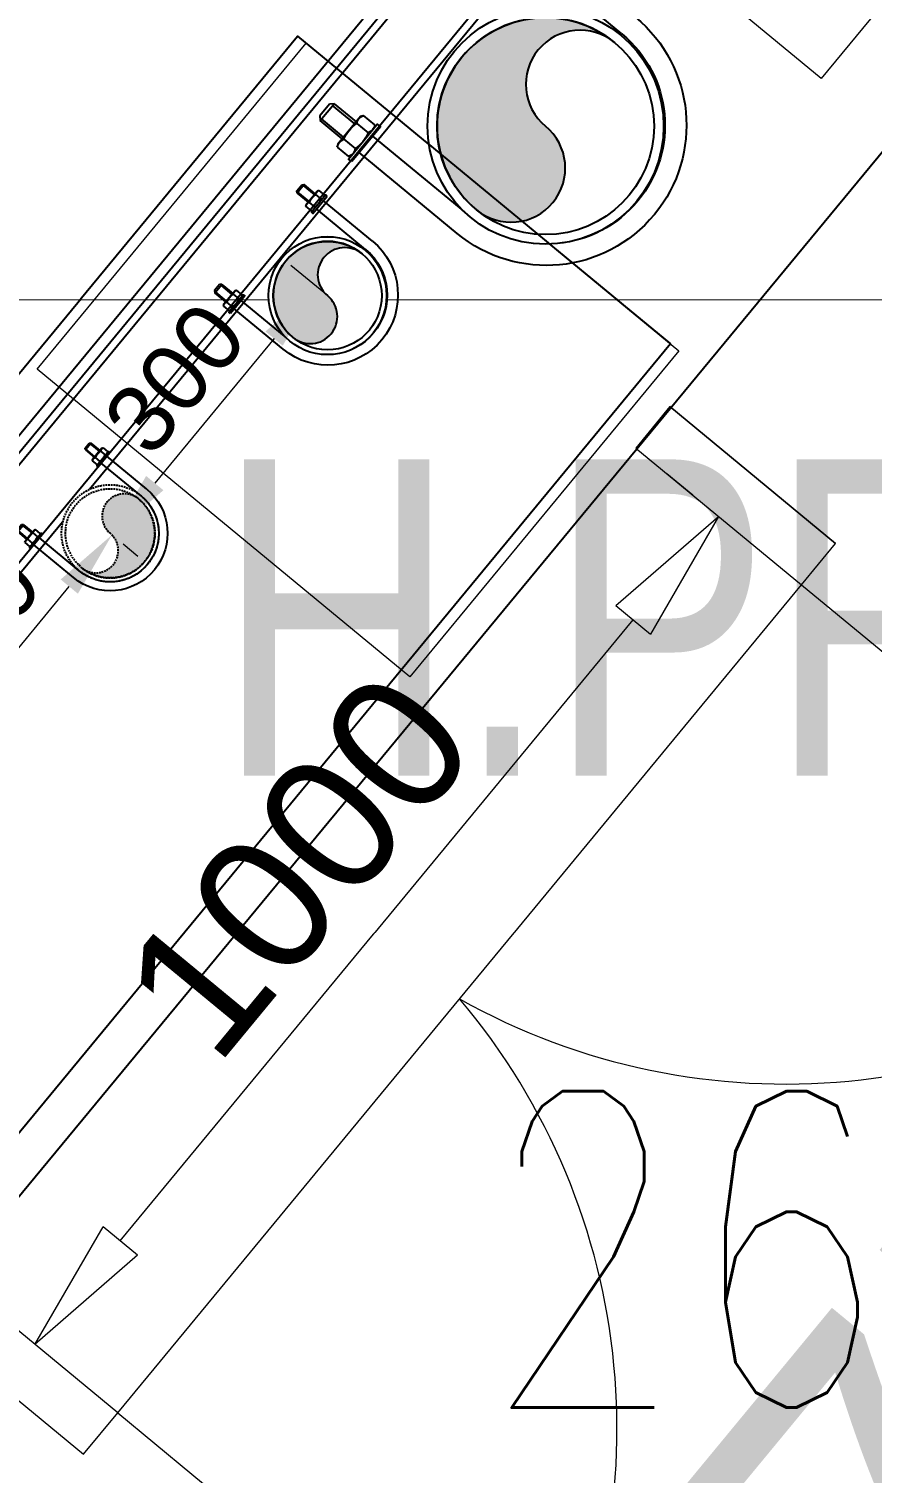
# Model space of a CAD drawing. Header units: millimetres. Extents: x -361681467 to 361175952, y -1292982 to 1550216.
# Drawn here: x -101039 to -100254, y 112161 to 113506 of the extents above; entities that cross this region are included whole.
import ezdxf
from ezdxf.enums import TextEntityAlignment as Align
from ezdxf.xclip import XClip

# ---------------------------------------------------------------- set-up
doc = ezdxf.new("R2010")
doc.units = ezdxf.units.MM
doc.header["$MEASUREMENT"] = 0
doc.header["$XCLIPFRAME"] = 0
doc.set_wipeout_variables(frame=1)
doc.linetypes.add('VENT', pattern=[3, 2, -1])
for name, color, linetype, lineweight in [('khung layout', 8, 'Continuous', 9), ('KT-Chuviet', 255, 'Continuous', 15), ('KT-Net thay', 7, 'Continuous', 15), ('KT-Net truc', 18, 'Continuous', 15), ('SPE-MEP-HVAC', 140, 'Continuous', 0), ('SPE-MEP-M-WALL OPENING', 81, 'Continuous', 0), ('SPE-MEP-Plumbing', 90, 'Continuous', 0)]:
    doc.layers.add(name, color=color, linetype=linetype, lineweight=lineweight)
for name, color, linetype in [('MEP-00-GENERAL-15', 6, 'Continuous'), ('MEP-H-N-DRAIN-70', 142, 'Continuous'), ('MEP-H-N-FITTING-35', 2, 'Continuous'), ('MEP-H-N-VENT-35VE', 2, 'VENT'), ('MEP-M-DUCT-15', 6, 'Continuous'), ('MEP-M-DUCT-25', 7, 'Continuous'), ('SPE-MEP-General', 71, 'Continuous'), ('Xref_NT1+NT2_MBDV Cot vach_220729$0$ccu12-Thay', 7, 'Continuous')]:
    doc.layers.add(name, color=color, linetype=linetype)
doc.styles.add('font unicode ccu', font='arial.ttf')
doc.styles.add('ROMANS', font='ROMANS.SHX')
doc.styles.get("Standard").update_dxf_attribs({"font": 'arial.ttf'})
doc.dimstyles.new('SPE-DIM150', dxfattribs={"dimscale": 150, "dimtxt": 2.5, "dimasz": 2.5, "dimexe": 1.25, "dimexo": 0.625, "dimtad": 1, "dimdec": 0, "dimtxsty": 'Standard', "dimcen": 2.5, "dimadec": 0, "dimazin": 0, "dimtfac": 1, "dimtdec": 0, "dimtmove": 0, "dimatfit": 3, "dimldrblk": 'CLOSEDBLANK', "dimfxl": 1, "dimarcsym": 0})
doc.dimstyles.new('SPE-DIM25', dxfattribs={"dimscale": 25, "dimtxt": 2.5, "dimasz": 2.5, "dimexe": 1.25, "dimexo": 0.625, "dimtad": 1, "dimdec": 0, "dimtxsty": 'Standard', "dimcen": 2.5, "dimadec": 0, "dimazin": 0, "dimtfac": 1, "dimtdec": 0, "dimtmove": 0, "dimatfit": 3, "dimldrblk": 'CLOSEDBLANK', "dimfxl": 1, "dimarcsym": 0})
doc.dimstyles.new('SPE-DIM50', dxfattribs={"dimscale": 50, "dimtxt": 2.5, "dimasz": 2.5, "dimexe": 1.25, "dimexo": 0.625, "dimtad": 1, "dimdec": 0, "dimtxsty": 'Standard', "dimblk": 'CLOSEDBLANK', "dimcen": 2.5, "dimadec": 0, "dimazin": 0, "dimtfac": 1, "dimtdec": 0, "dimtmove": 0, "dimatfit": 3, "dimldrblk": 'CLOSEDBLANK', "dimfxl": 1, "dimarcsym": 0})

# ---------------------------------------------------------------- blocks, each defined once
blk = doc.blocks.new('TAG CAO DO SAN')
at = {"layer": 'KT-Net thay', "flags": 128}
blk.add_lwpolyline([(1526701.778855525, -266095.2298759429), (1526701.778855525, -266566.6584041911), (1527644.63591202, -266566.6584041911), (1527644.63591202, -266095.2298759429)], close=True, dxfattribs=at)
blk.add_wipeout([(1526701.778855525, -266095.2298759429), (1527644.6359120198, -266095.2298759429), (1527644.6359120198, -266566.65840419114), (1526701.778855525, -266566.65840419114)]).dxf.layer = 'KT-Net thay'
blk.add_lwpolyline([(1526701.778855525, -266330.9441400666), (1527644.63591202, -266330.9441400666)], dxfattribs=at)
at = {"layer": 'KT-Chuviet', "color": 31, "style": 'font unicode ccu', "width": 0.75}
blk.add_attdef('TÊNPHÒNG', text='', height=117.85713, dxfattribs=at).set_placement((1527175.308820772, -266213.4467624734), align=Align.MIDDLE_CENTER)
at = {"layer": 'KT-Chuviet', "color": 31, "ltscale": 15, "style": 'ROMANS', "width": 0.75, "flags": 8}
blk.add_attdef('CAO-DO', (1527091.943339912, -266507.7298381611), '', height=117.8571320618522, dxfattribs=at)
blk = doc.blocks.new('*U391')
at = {"color": 0}
blk.add_lwpolyline([(-2.91038304567337e-11, 0), (499.9999999999709, -4.850638409455616e-12), (499.9999999999709, 249.9999999999951), (-2.91038304567337e-11, 250)], close=True, dxfattribs=at)
at = {"layer": 'MEP-M-DUCT-15'}
for points in [[(50, 50), (50, 199.9999999999709), (149.9999999999709, 100), (50, 50)], [(449.9999999999709, 199.999999999966), (50, 199.9999999999709), (149.9999999999709, 100), (449.9999999999709, 199.999999999966)]]:
    blk.add_solid(points, dxfattribs=at)
at = {"layer": 'MEP-M-DUCT-25'}
blk.add_line((-2.91038304567337e-11, -2.91038304567337e-11), (499.9999999999709, 249.999999999966), dxfattribs=at)
blk = doc.blocks.new('*U394')
at = {"color": 0, "linetype": 'Continuous'}
for p, q in [((-6.5, 3.752776299999997), (0, 7.505553250000002)), ((-6.5, -3.752776299999997), (-6.5, 3.752776299999997)), ((6.500000000000023, 3.752776299999997), (0, 7.505553250000002)), ((6.499999999999976, -3.752776300000003), (6.500000000000023, 3.752776299999997)), ((-6.5, -3.752776299999997), (0, -7.505553249999998)), ((6.499999999999976, -3.752776300000003), (0, -7.505553249999998))]:
    blk.add_line(p, q, dxfattribs=at)
for radius in [6.5, 3.399999999999999]:
    blk.add_circle((0, 0), radius, dxfattribs=at)
blk.add_arc((0, 0), 4, 250, 160, dxfattribs=at)
blk = doc.blocks.new('*U362')
at = {"layer": 'MEP-00-GENERAL-15'}
for p, q in [((-1819.977935816501, 0), (-183.987302333955, 0)), ((-1819.977935816501, 0), (-1819.977935816501, -72.19999999999709)), ((-183.987302333955, 0), (-183.987302333955, -72.19999999999709)), ((-1819.977935816501, -7.19999999999709), (-183.987302333955, -7.19999999999709)), ((-1819.977935816486, -65), (-183.9873023339404, -65)), ((-1819.977935816501, -72.19999999999709), (-183.987302333955, -72.19999999999709))]:
    blk.add_line(p, q, dxfattribs=at)
at = {"layer": 'khung layout', "xscale": -1, "rotation": 270}
for p in [(-1794.977935814402, -21.8999999999869), (-208.9873023318559, -21.8999999999869)]:
    blk.add_blockref('*U394', p, dxfattribs=at)
blk = doc.blocks.new('A$C2E6932DA')
blk.add_wipeout([(55.25, -7.804459301041788e-10), (54.814337247624906, -6.924661155208227), (53.514219652356886, -13.740116266638665), (51.3701508453259, -20.338881536608895), (48.415944072423486, -26.61689049490022), (44.69818893921587, -32.475135189939564), (40.275516665033024, -37.82122760334049), (35.217675433615106, -42.57085666414278), (29.604430422589584, -46.649117884766774), (23.524305858970248, -49.991694649528036), (17.073188939215864, -52.54587252608767), (10.352817630861296, -54.27137060354049), (3.4691762039945764, -55.14097674644245), (-3.4691762039945537, -55.14097674644245), (-10.352817630861296, -54.27137060354051), (-17.073188939215864, -52.54587252608769), (-23.524305858970248, -49.991694649528036), (-29.60443042258956, -46.6491178847668), (-35.217675433615106, -42.570856664142795), (-40.27551666503297, -37.8212276033405), (-44.69818893921585, -32.47513518993959), (-48.415944072423464, -26.616890494900247), (-51.3701508453259, -20.338881536608923), (-53.514219652356886, -13.740116266638708), (-54.814337247624906, -6.92466115520827), (-55.25, -7.804459301041788e-10), (-54.814337247624906, 6.9246611536473495), (-53.514219652356886, 13.740116265077788), (-51.3701508453259, 20.33888153504799), (-48.415944072423464, 26.616890493339326), (-44.69818893921587, 32.47513518837866), (-40.27551666503299, 37.82122760177958), (-35.217675433615106, 42.57085666258192), (-29.604430422589584, 46.64911788320589), (-23.524305858970283, 49.99169464796714), (-17.073188939215864, 52.5458725245268), (-10.352817630861296, 54.27137060197961), (-3.4691762039945764, 55.140976744881556), (3.4691762039945537, 55.140976744881556), (10.352817630861296, 54.27137060197964), (17.07318893921581, 52.5458725245268), (23.524305858970248, 49.99169464796714), (29.60443042258954, 46.64911788320589), (35.217675433615106, 42.57085666258192), (40.27551666503297, 37.82122760177958), (44.69818893921581, 32.47513518837869), (48.415944072423486, 26.616890493339326), (51.3701508453259, 20.338881535048017), (53.514219652356886, 13.740116265077788), (54.814337247624906, 6.9246611536473495)])
h = blk.add_hatch(color=256)
edge = h.paths.add_edge_path()
edge.add_arc((25.375, 0), 25.375, 3.517439e-10, 180.0000000003517)
edge.add_arc((-25.375, -1.5757e-10), 25.375, -179.99999999928343, 0, ccw=False)
edge.add_arc((0, -1.5757e-10), 50.75, 3.516902324918192e-10, 180.0000000003517, ccw=False)
for radius in [55.25, 50.75]:
    blk.add_circle((0, 0), radius)
for centre, radius, start, end in [((0, -1.5757e-10), 50.75, 3.517439e-10, 180.0000000003517), ((25.375, 0), 25.375, 3.517439e-10, 180.0000000003517), ((-25.375, -1.5757e-10), 25.375, 180.0000000007165, 0)]:
    blk.add_arc(centre, radius, start, end)
blk = doc.blocks.new('nut3f')
at = {"linetype": 'Continuous'}
for p, q in [((3.92392515619395, 14.70091237503925), (3.000000000000003, 13.10062706212034)), ((14.89310480166478, 7.50555349946512), (4.106895198335224, 7.505553499465123)), ((14.89310480166477, -7.505553499465351), (4.106895198335222, -7.505553499465121)), ((3.92392515619394, -14.70091237503925), (2.999999999999996, -13.10062706212034))]:
    blk.add_line(p, q, dxfattribs=at)
blk.add_lwpolyline([(-5.6e-15, -16.5), (2.999999999999993, -16.5), (3.000000000000005, 16.5), (5.6e-15, 16.5)], close=True)
for points in [[(4.106895198335227, 15.00000000000011, 0.2953907798944798), (4.106895198335224, 7.505553499465238, 0.1474768247823545), (4.106895198335208, -7.505553499465133, 0.2953907798944798), (4.106895198335216, -15.00000000000011)], [(14.89310480166477, -15.00000000000011, 0.29539077989448), (14.89310480166479, -7.505553499465131, 0.1474768247823547), (14.89310480166478, 7.505553499465232, 0.29539077989448), (14.89310480166478, 15.00000000000011, 0.29539077989448)]]:
    blk.add_lwpolyline(points, format="xyb", dxfattribs=at)
for points in [[(2.999999999999996, -13.10062706212034), (3.000000000000003, 13.10062706212034)], [(4.106895198335228, 15), (14.89310480166478, 15)], [(15.07607484380606, 14.70091237503925), (16, 13.10062706212034), (15.99999999999999, -13.10062706212011), (15.07607484380605, -14.70091237503925)], [(15.99999999999999, -13.10062706212034), (16, 13.10062706212034)], [(14.89310480166477, -15), (4.106895198335218, -15)]]:
    blk.add_lwpolyline(points, dxfattribs=at)
blk = doc.blocks.new('A$C7E1B1627')
for p, q in [((5.401976606342942, 9.871377043891698, 2.553903058337533e-05), (5.401933593675494, -3.474776805844158, 2.553903058337533e-05)), ((15.55582275427878, 9.871410614578053, 2.553903058337533e-05), (5.401976606342942, 9.871377043891698, 2.553903058337533e-05)), ((6.417361220810562, 9.871377043426037, 2.553903058337533e-05), (6.417318208608776, -3.474776806309819, 2.553903058337533e-05)), ((14.5404381393455, 9.871377043426037, 2.553903058337533e-05), (14.54039512667805, -3.474776806309819, 2.553903058337533e-05)), ((15.55577974161133, -3.474743235157803, 2.553903058337533e-05), (15.55582275427878, 9.871410614578053, 2.553903058337533e-05)), ((5.401933593675494, -3.474776805844158, 2.553903058337533e-05), (15.55577974161133, -3.474743235157803, 2.553903058337533e-05)), ((5.401933593675494, -3.474776805844158, 2.553903058337533e-05), (15.55577974161133, -3.474743235157803, 2.553903058337533e-05)), ((6.922851450741291, -5.000009733485058, 2.553903058337533e-05), (5.401933593675494, -3.474776805844158, 2.553903058337533e-05)), ((14.03270281618461, -4.997820150805637, 2.553903058337533e-05), (6.922851450741291, -5.000009733485058, 2.553903058337533e-05)), ((15.55577974161133, -3.474743235157803, 2.553903058337533e-05), (14.03270281618461, -4.997820150805637, 2.553903058337533e-05))]:
    blk.add_line(p, q)
at = {"xscale": 0.6346153849304894, "yscale": 0.6350852196133432, "zscale": 0.6346153849304894, "rotation": 270}
blk.add_blockref('nut3f', (10.47889968007803, 20.02522320137359, 2.553903058337533e-05), dxfattribs=at)
blk = doc.blocks.new('M80')
at = {"extrusion": (0, 0, -1)}
for p, q in [((-0.0149043504243309, 53.3863582948179), (-47.96491969026101, 53.38635298652116)), ((-0.0149036291877565, 45.20454011299897), (-47.96491896902807, 45.20453480470314)), ((-0.0148956590637681, -45.20455079609109), (-47.96491099890045, -45.20455610438602)), ((-0.0148949378271937, -53.38636897790911), (-47.96491027766751, -53.38637428620405))]:
    blk.add_line(p, q, dxfattribs=at)
for radius in [53.3863636363637, 45.20454545454546]:
    blk.add_arc((0.0148996442731004, -5.341546057e-06), radius, 89.99999494989555, 269.9999949490618, dxfattribs=at)
at = {"extrusion": (0, 0, -1), "xscale": -0.8181818181818181, "yscale": 0.8181818181818181, "zscale": 0.8181818181818181, "rotation": 89.99999494931724}
blk.add_blockref('A$C7E1B1627', (64.34919361381615, 57.86908764411329, -2.08955704773e-05), dxfattribs=at)
at = {"xscale": -0.8181818181818181, "yscale": 0.8181818181818181, "zscale": -0.8181818181818181, "rotation": 270.0000050506828}
blk.add_blockref('A$C7E1B1627', (-64.34918341090452, -57.86911183237771, 2.08955704773e-05), dxfattribs=at)
blk = doc.blocks.new('m110')
at = {"extrusion": (0, 0, -1)}
for p, q in [((5.752164725e-06, 65.24999999999909), (-59.09944849653403, 65.25000648791502)), ((4.8706569942e-06, 55.24999999999909), (-59.09944937804175, 55.25000648791501)), ((-4.8706097004e-06, -55.25), (-59.09945911930846, -55.24999351208226)), ((-5.7521174313e-06, -65.25), (-59.09946000081617, -65.24999351208226))]:
    blk.add_line(p, q, dxfattribs=at)
for radius in [65.2500000000001, 55.25]:
    blk.add_arc((1.564331e-10, 0), radius, 90.00000505114667, 270.0000050501044, dxfattribs=at)
at = {"zscale": -1, "rotation": 269.9999949493172}
blk.add_blockref('A$C7E1B1627', (-79.12467121493682, 70.72890793323859, 2.55390305834e-05), dxfattribs=at)
at = {"extrusion": (0, 0, -1), "rotation": 90.00000505068277}
blk.add_blockref('A$C7E1B1627', (79.12468368516056, -70.72889142691656, -2.55390305834e-05), dxfattribs=at)
blk = doc.blocks.new('*D370')
at = {"layer": 'Defpoints', "color": 0, "transparency": 16777216}
for p in [(-1148.502701745863, -160.3552335158456), (-1148.502701745863, -162.5860878685489), (-1448.03268060906, -191.1062063316349, 3.93305062337812e-08)]:
    blk.add_point(p, dxfattribs=at)
at = {"layer": 'MEP-H-N-FITTING-35', "color": 0, "lineweight": -2, "transparency": 16777216}
for p, q in [((-1448.03268060906, -175.4812063316349), (-1448.03268060906, -131.3360878685489)), ((-1385.53268060906, -162.5860878685489), (-1211.002701745863, -162.5860878685489)), ((-1148.502701745863, -175.9802335158456), (-1148.502701745863, -193.8360878685489))]:
    blk.add_line(p, q, dxfattribs=at)
at = {"layer": 'MEP-H-N-FITTING-35', "color": 0, "transparency": 16777216}
for points in [[(-1385.53268060906, -152.1694212018823), (-1385.53268060906, -173.0027545352156), (-1448.03268060906, -162.5860878685489)], [(-1211.002701745863, -152.1694212018823), (-1211.002701745863, -173.0027545352156), (-1148.502701745863, -162.5860878685489)]]:
    blk.add_solid(points, dxfattribs=at)
at = {"layer": 'MEP-H-N-FITTING-35', "color": 0, "transparency": 16777216, "insert": (-1298.267691177462, -115.0289596284398), "char_height": 62.5, "attachment_point": 5}
blk.add_mtext('300', dxfattribs=at)
blk = doc.blocks.new('_ClosedBlank')
at = {"linetype": 'ByBlock', "lineweight": -2}
for p, q in [((-1, 0.1666666666666666), (0, 0)), ((-1, 0.1666666666666666), (-1, -0.1666666666666666)), ((0, 0), (-1, -0.1666666666666666))]:
    blk.add_line(p, q, dxfattribs=at)
blk = doc.blocks.new('*D371')
at = {"layer": 'Defpoints', "color": 0, "transparency": 16777216}
for p in [(-1148.502701745863, -160.3552335158456), (-1148.502701745863, -162.5860878685489), (-848.9727228826669, -191.1062063316349, 3.93305062337812e-08)]:
    blk.add_point(p, dxfattribs=at)
at = {"layer": 'MEP-H-N-FITTING-35', "color": 0, "lineweight": -2, "transparency": 16777216}
for p, q in [((-848.9727228826669, -175.4812063316349), (-848.9727228826669, -131.3360878685489)), ((-911.4727228826669, -162.5860878685489), (-1086.002701745863, -162.5860878685489)), ((-1148.502701745863, -175.9802335158456), (-1148.502701745863, -193.8360878685489))]:
    blk.add_line(p, q, dxfattribs=at)
at = {"layer": 'MEP-H-N-FITTING-35', "color": 0, "transparency": 16777216}
for points in [[(-1086.002701745863, -152.1694212018823), (-1086.002701745863, -173.0027545352156), (-1148.502701745863, -162.5860878685489)], [(-911.4727228826669, -152.1694212018823), (-911.4727228826669, -173.0027545352156), (-848.9727228826669, -162.5860878685489)]]:
    blk.add_solid(points, dxfattribs=at)
at = {"layer": 'MEP-H-N-FITTING-35', "color": 0, "transparency": 16777216, "insert": (-998.7377123142651, -115.0289596284398), "char_height": 62.5, "attachment_point": 5}
blk.add_mtext('300', dxfattribs=at)
blk = doc.blocks.new('*D372')
at = {"layer": 'Defpoints', "color": 0, "transparency": 16777216}
for p in [(-1775.658056172397, -587.2009751338046, 4.575532012805365e-08), (-775.6580561723968, -587.2009751338046, 4.575532012805365e-08), (-775.6580561723968, -587.2009751338046)]:
    blk.add_point(p, dxfattribs=at)
at = {"layer": 'SPE-MEP-Plumbing', "color": 0, "lineweight": -2, "transparency": 16777216}
for p, q in [((-1775.658056172397, -555.9509751338046), (-1775.658056172397, -524.7009751338046)), ((-775.6580561723968, -555.9509751338046), (-775.6580561723968, -524.7009751338046)), ((-1650.658056172397, -587.2009751338046), (-900.6580561723968, -587.2009751338046))]:
    blk.add_line(p, q, dxfattribs=at)
at = {"layer": 'SPE-MEP-Plumbing', "color": 0, "lineweight": -2, "transparency": 16777216, "xscale": 125, "yscale": 125, "zscale": 125, "rotation": 180}
blk.add_blockref('_ClosedBlank', (-1775.658056172397, -587.2009751338046), dxfattribs=at)
at = {"layer": 'SPE-MEP-Plumbing', "color": 0, "lineweight": -2, "transparency": 16777216, "xscale": 125, "yscale": 125, "zscale": 125}
blk.add_blockref('_ClosedBlank', (-775.6580561723968, -587.2009751338046), dxfattribs=at)
at = {"layer": 'SPE-MEP-Plumbing', "color": 0, "transparency": 16777216, "insert": (-1275.658056172397, -492.1293516685931), "char_height": 125, "attachment_point": 5}
blk.add_mtext('1000', dxfattribs=at)
blk = doc.blocks.new('*D373')
at = {"layer": 'Defpoints', "color": 0, "transparency": 16777216}
for p in [(-3279.282836247701, -488.260684681125), (195.7171637522988, -488.260684681125), (195.7171637522987, -1613.260684681125)]:
    blk.add_point(p, dxfattribs=at)
at = {"layer": 'SPE-MEP-Plumbing', "color": 0, "lineweight": -2, "transparency": 16777216}
for p, q in [((-3279.282836247701, -582.010684681125), (-3279.282836247701, -1800.760684681125)), ((195.7171637522988, -582.010684681125), (195.7171637522987, -1800.760684681125)), ((-2904.282836247701, -1613.260684681125), (-179.2828362477013, -1613.260684681125))]:
    blk.add_line(p, q, dxfattribs=at)
at = {"layer": 'SPE-MEP-Plumbing', "color": 0, "transparency": 16777216}
for points in [[(-2904.282836247701, -1550.760684681125), (-2904.282836247701, -1675.760684681125), (-3279.282836247701, -1613.260684681125)], [(-179.2828362477013, -1550.760684681125), (-179.2828362477013, -1675.760684681125), (195.7171637522987, -1613.260684681125)]]:
    blk.add_solid(points, dxfattribs=at)
at = {"layer": 'SPE-MEP-Plumbing', "color": 0, "transparency": 16777216, "insert": (-1541.782836247701, -1327.91791524047), "char_height": 375, "attachment_point": 5}
blk.add_mtext('3475', dxfattribs=at)
blk = doc.blocks.new('A$C6875068B')
at = {"layer": 'SPE-MEP-Plumbing'}
for p, q in [((-775.6580561723968, -487.2009751338046, -2.726043939760657e-08), (-775.6580561723968, -687.2009751338046, -2.726043939760657e-08)), ((-725.6580561723968, -487.2009751338046, -2.726043939760657e-08), (-725.6580561723968, -687.2009751338046, -2.726043939760657e-08)), ((-1775.658056172397, -687.2009751338046, -2.726043939760657e-08), (-775.6580561723968, -687.2009751338046, -2.726043939760657e-08)), ((-1775.658056172397, -687.2009751338046, -2.726043939760657e-08), (-1775.658056172397, -1187.200975133805, -2.726043939760657e-08)), ((-775.6580561723968, -687.2009751338046, -2.726043939760657e-08), (-775.6580561801384, -1187.200975132408, -2.726043939760657e-08))]:
    blk.add_line(p, q, dxfattribs=at)
at = {"layer": 'SPE-MEP-Plumbing', "elevation": -2.726043939760657e-08}
for points in [[(-1825.658056172397, -687.2009751338046), (-1775.658056172397, -687.2009751338046), (-1775.658056172397, -487.2009751338046), (-1825.658056172397, -487.2009751338046)], [(-775.6580561723968, -687.2009751338046), (-725.6580561723968, -687.2009751338046), (-725.6580561723968, -487.2009751338046), (-775.6580561723968, -487.2009751338046)]]:
    blk.add_lwpolyline(points, close=True, dxfattribs=at)
at = {"layer": 'SPE-MEP-Plumbing'}
for centre, start, end in [((-1885.821129572956, -577.0379017333034, -2.726043939760657e-08), 280.2343244934461, 349.7656755088672), ((-665.4949827719247, -577.0379017333034, -2.726043939760657e-08), 190.2343244911328, 259.7656755057333)]:
    blk.add_arc(centre, 620.028127493102, start, end, dxfattribs=at)
at = {"extrusion": (6.428331501820789e-32, 1.414213562373095e-16, -1), "xscale": -1, "rotation": 180}
blk.add_blockref('*U362', (2225.48538747635, -119.3712729164399, -0.04473277557762095), dxfattribs=at)
at = {"layer": 'MEP-H-N-FITTING-35', "xscale": 2, "yscale": 2, "zscale": 2, "rotation": 269.9999562477321}
for p in [(-596.9748550147924, -231.5903769428842, 0.04473382188344152), (-596.9748550143267, -231.5903769424185, 0.04473285412696275)]:
    blk.add_blockref('m110', p, dxfattribs=at)
at = {"layer": 'MEP-H-N-FITTING-35', "rotation": 269.9999562477321}
for p in [(-848.4427440197032, -175.480824929662, 0.04473329873052279), (-848.4427440194704, -175.4808249294292, 0.04473281485228341)]:
    blk.add_blockref('m110', p, dxfattribs=at)
at = {"layer": 'SPE-MEP-M-WALL OPENING', "color": 1, "xscale": -1, "rotation": 180}
blk.add_blockref('*U391', (-400.4537525465275, -151.2009733743034, 0.04473277121922151), dxfattribs=at)
at = {"layer": 'SPE-MEP-Plumbing'}
for base, p1, p2, dimstyle, picture, middle in [((-775.6580561723968, -587.2009751338046, -7.301575952566023e-08), (-1775.658056172397, -587.2009751338046, -2.726043939760657e-08), (-775.6580561723968, -587.2009751338046, -2.726043939760657e-08), 'SPE-DIM50', '*D372', (-1275.658056172397, -492.1293516685931, -7.301575952566023e-08)), ((195.7171637522987, -1613.260684681125, -7.729129062970413e-08), (-3279.282836247701, -488.260684681125, -7.729129062970413e-08), (195.7171637522988, -488.260684681125, -7.729129062970413e-08), 'SPE-DIM150', '*D373', (-1541.782836247701, -1327.91791524047, -7.729129062970413e-08))]:
    dim = blk.add_linear_dim(base=base, p1=p1, p2=p2, dimstyle=dimstyle, dxfattribs=at)
    dim.commit()
    dim.dimension.update_dxf_attribs({"geometry": picture, "text_midpoint": middle})
at = {"layer": 'MEP-H-N-DRAIN-70', "ltscale": 0.1, "extrusion": (7.071067811865476e-17, 7.071067811865474e-17, -1), "xscale": -0.9950657894736828, "yscale": 0.9950657894736828, "zscale": -0.9950657894736828, "rotation": 359.9999562471643}
blk.add_blockref('A$C2E6932DA', (848.9727228826669, -175.4812063314021, -0.04473281490819133), dxfattribs=at)
at = {"layer": 'MEP-H-N-VENT-35VE', "linetype": 'Continuous', "extrusion": (7.071067811865493e-17, 7.071067811865513e-17, -1), "xscale": -0.8189338235294076, "yscale": 0.8189338235294085, "zscale": -0.8189338235294076, "rotation": 179.9999562477319}
blk.add_blockref('A$C2E6932DA', (1148.502701745863, -160.3552335158456, -0.0447328149418279), dxfattribs=at)
at = {"layer": 'SPE-MEP-General', "elevation": -2.726043939760657e-08}
blk.add_lwpolyline([(-3277.351641275774, -487.2009751338046), (192.4607471595373, -488.6778462089133), (192.6876395145373, -36.89263085182756), (-3277.351641275774, -36.93387368158437)], close=True, dxfattribs=at)
at = {"layer": 'MEP-H-N-FITTING-35', "xscale": 1.001248789687267, "yscale": 1.001248789687267, "zscale": 1.001248789687267, "rotation": 270.0000437522678}
blk.add_blockref('M80', (-1148.540239722031, -160.3552335451823, 0.04473281485227124), dxfattribs=at)
at = {"layer": 'MEP-H-N-FITTING-35'}
dim = blk.add_linear_dim(base=(-1148.502701745863, -162.5860878685489, 0.04473281490811889), p1=(-1448.03268060906, -191.1062063316349, 0.04473285423862512), p2=(-1148.502701745863, -160.3552335158456, 0.04473281494173535), dimstyle='SPE-DIM25', dxfattribs=at)
dim.commit()
dim.dimension.update_dxf_attribs({"geometry": '*D370', "text_midpoint": (-1298.267691177462, -115.0289596284398, 0.04473281490811889)})
dim = blk.add_linear_dim(base=(-1148.502701745863, -162.5860878685489, 0.04473281490811889), p1=(-848.9727228826669, -191.1062063316349, 0.04473285423862512), p2=(-1148.502701745863, -160.3552335158456, 0.04473281494173535), angle=180, dimstyle='SPE-DIM25', dxfattribs=at)
dim.commit()
dim.dimension.update_dxf_attribs({"geometry": '*D371', "text_midpoint": (-998.7377123142651, -115.0289596284398, 0.04473281490811889)})
at = {"layer": 'MEP-H-N-DRAIN-70', "ltscale": 0.1, "extrusion": (7.071067811865476e-17, 7.071067811865474e-17, -1), "xscale": -1.990131578947366, "yscale": 1.990131578947366, "zscale": -1.990131578947366, "rotation": 359.9999562471643}
blk.add_blockref('A$C2E6932DA', (598.0348127407196, -231.5911397463642, -0.04473285423869237), dxfattribs=at)
blk = doc.blocks.new('A$C37EB1297')
at = {"layer": 'SPE-MEP-HVAC', "color": 1}
blk.add_blockref('A$C6875068B', (-23580.66185180043, 1719.887144892244, -0.04473286166037838), dxfattribs=at)
at = {"elevation": -5.882232656517772e-08}
blk.add_lwpolyline([(-24261.06015976431, 1269.620043440023), (-25356.74259532701, 1269.620043440023), (-25356.742595327, 1719.887144892244), (-24261.06015976432, 1719.887144892244)], close=True, dxfattribs=at)
at = {"layer": 'SPE-MEP-HVAC', "color": 1, "elevation": -5.882232656517772e-08}
blk.add_lwpolyline([(-24261.06015976432, 1259.382644205121), (-24654.54243706222, 1259.382644205121), (-24654.54243706222, 1709.36169585376), (-24261.06015976431, 1709.36169585376)], close=True, dxfattribs=at)

msp = doc.modelspace()

# ---------------------------------------------------------------- linework, layer by layer
at = {"layer": 'Xref_NT1+NT2_MBDV Cot vach_220729$0$ccu12-Thay', "extrusion": (-3.811648262644351e-21, -3.294527862871537e-06, 0.9999999999945731), "elevation": 20.0169668493493}
for points in [[(-50734.52229381117, 137616.8250205478), (-52967.97201859664, 139461.1956013079), (-50453.97509172471, 142505.374115745, 0.4007244432989343), (-51118.8672954881, 150774.0258233213), (-65796.96027068907, 162894.2174855632, 0.2722581418084932), (-70938.62161325636, 163595.0322639783, 0.1142959565560047), (-74918.57932421728, 160636.4828762903, -0.0002466793640127702), (-76490.29903489839, 158725.9021153911), (-81646.63641599107, 152482.1349205668, 0.3804795218769054), (-81585.2848661777, 152085.2408082541), (-81276.8547908675, 151830.5271900183, -0.4171341467985661), (-81238.74972418457, 151408.834815954), (-87543.23551033264, 143769.163208941, -0.4171334117922583), (-87964.52676315093, 143726.858549124), (-88272.95709316284, 143981.5714170285, 0.411319464116972), (-88696.32350402052, 143943.2993521228), (-102523.2753264644, 127202.7820612923, 0.07162935057242807), (-103367.6474719193, 125433.1471760394, 0.05031287392530814), (-106100.2326673614, 113163.4442273929, 0.02099832462840379), (-106509.0149123253, 107836.5785892671, 0.5040675328876116), (-100690.9839574264, 104089.9291708071), (-92174.473932398, 107350.9651998861, 0.08027122795002145), (-88480.69633073286, 109650.7609497556), (-67785.65573123917, 134710.2179712527, -0.4142135623113439), (-66380.76586139298, 134844.2271888022), (-58207.57047994912, 128094.4955387466, 0.4147698612365357), (-55386.57232505341, 128366.2871560075), (-50233.29981375313, 134606.3378201979)], [(-50799.52380489395, 137538.1111175215), (-53111.68944570335, 139447.4848716869), (-50532.95744752396, 142570.0505595919, 0.4006087106145775), (-51185.37052005774, 150696.5519351954), (-65861.04357894736, 162814.7453917066, 0.27215307302181), (-70898.50274583856, 163501.1590287742, 0.1142585199941303), (-74840.23290090996, 160571.033755713, -0.0002466046590047431), (-76411.5409410053, 158660.9541146193), (-81563.74123190521, 152422.1964888197, 0.3728500293297324), (-81520.28126925271, 152163.9529887568), (-81211.85119394239, 151909.2393705209, -0.4167191089951626), (-81160.3247497807, 151343.483176904), (-87464.21086055691, 143704.5382465886, -0.4167475188202127), (-88029.530140996, 143648.1461876971), (-88337.96054432966, 143902.8591161532, 0.410662310004542), (-88617.96788873593, 143877.8640554462), (-102441.2317625835, 127141.8118244522, 0.0714695472799647), (-103270.454069695, 125401.9170405578, 0.05031646536410124), (-105998.8660241839, 113151.3662050544, 0.02097820715458719), (-106406.8153630653, 107838.1544276322, 0.5036753493206596), (-100727.2952838316, 104185.3367445394), (-92212.45839090356, 107445.732118697, 0.08008678184911673), (-88554.07528654483, 109722.2225052568), (-67864.36797193481, 134775.2214952906, -0.4142135623113425), (-66315.76233737128, 134922.9394295113), (-58142.56695592387, 128173.2077794527, 0.4147846164114981), (-55465.34707916206, 128431.214983124), (-50312.01202746599, 134671.341376909)], [(-50863.19854669235, 137461.0038723567), (-53252.47340457622, 139434.0539967127), (-50610.3299397169, 142633.4041159639, 0.4004924014849747), (-51250.52899281206, 150620.6698561563), (-65923.80978251142, 162736.8879360881, 0.2720467993061728), (-70859.20664398264, 163409.2001152299, 0.1142211489540546), (-74763.48802107204, 160506.9176373673, -0.0002465311101676467), (-76334.39040787872, 158597.3317898128), (-81481.27708872808, 152365.0083714096, 0.3559956245310877), (-81456.60448418697, 152241.058546557), (-81148.17440887654, 151986.3449283211, -0.4164431346374052), (-81083.46388305846, 151279.509868927), (-87386.83328989956, 143641.1910718946, -0.416490919468385), (-88093.20671145352, 143571.0404526654), (-88401.63718661235, 143825.7534404373, 0.4092024734206306), (-88541.31703712652, 143813.636749752), (-102360.838301908, 127082.1157569216, 0.0713094919535241), (-103175.2426627511, 125371.3299160144, 0.05032001842866844), (-105899.5684121165, 113139.5347115855, 0.02095821368652656), (-106306.6994730996, 107839.7548263151, 0.5032768714039628), (-100762.8631635689, 104278.7977940893), (-92249.67295845851, 107538.5626390411, 0.0799040677595695), (-88625.93681214578, 109792.2492464334), (-67941.47358869943, 134838.8982089569, -0.4142135623113463), (-66252.08562372079, 135000.045046289), (-58078.89024226989, 128250.3133962276, 0.4148002712132617), (-55542.51558450982, 128494.8155455789), (-50389.11761779856, 134735.0181225817)]]:
    msp.add_lwpolyline(points, format="xyb", dxfattribs=at)

# ---------------------------------------------------------------- next in the draw order: block references
at = {"layer": 'KT-Net truc'}
ref = msp.add_blockref('TAG CAO DO SAN', (-3918347.693028773, 778491.5944399253, 45.02249702161953), dxfattribs=dict(at, xscale=2.5, yscale=2.5, zscale=2.5))
XClip(ref).set_block_clipping_path([(1526674.1636322693, -266330.9441400666), (1527644.6359120195, -266095.2298759429)])
ref.add_attrib('CAO-DO', '267.7', (-100617.8346789924, 112222.2698445224, 45.02249702161953), dxfattribs={"layer": 'KT-Chuviet', "color": 31, "ltscale": 15, "height": 294.6428301546305, "style": 'ROMANS', "width": 0.7500000000000001})
ref.add_attrib('TÊNPHÒNG', 'H.PR1', dxfattribs={"layer": 'KT-Chuviet', "color": 31, "height": 294.642825, "style": 'font unicode ccu', "width": 0.7500000000000001}).set_placement((-100409.4209768413, 112957.9775337415, 45.02249702161953), align=Align.MIDDLE_CENTER)

# ---------------------------------------------------------------- next in the draw order: block references
at = {"layer": 'SPE-MEP-General', "rotation": 50.45579065114687}
msp.add_blockref('A$C37EB1297', (-84016.38311151628, 131113.0514805122, 20.37692758641665), dxfattribs=at)

doc.saveas('drawing.dxf')
